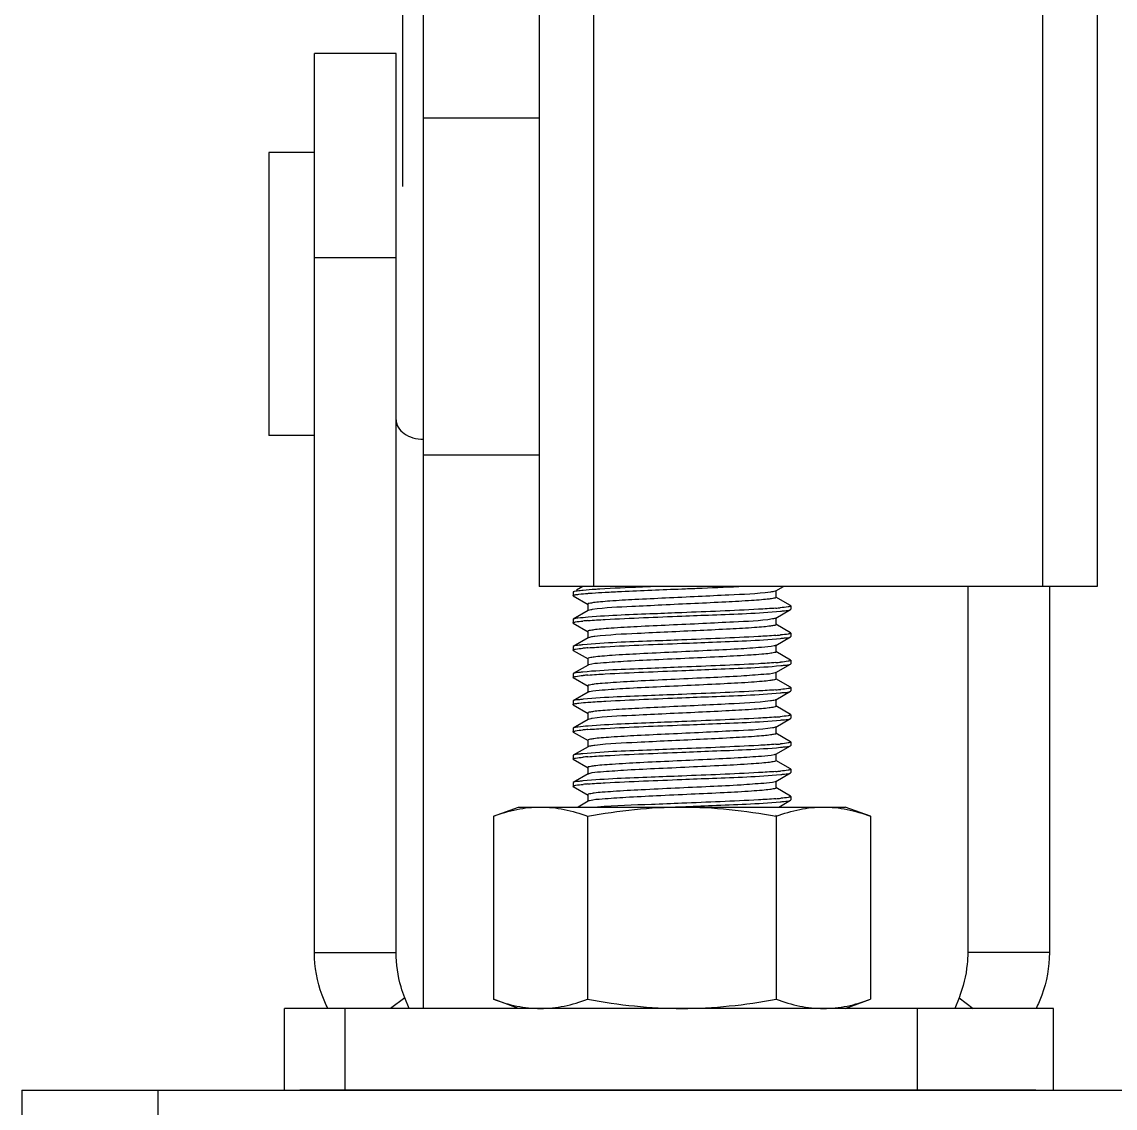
# Model space of a CAD drawing. Extents: x 1031190 to 1725648, y 733081 to 1571294.
# Drawn here: x 1132646 to 1133361, y 1235058 to 1235768 of the extents above; entities that cross this region are included whole.
import ezdxf

# ---------------------------------------------------------------- set-up
doc = ezdxf.new("R2010")
doc.units = 0
doc.header["$LTSCALE"] = 1000
doc.header["$MEASUREMENT"] = 0

msp = doc.modelspace()

# ---------------------------------------------------------------- linework, layer by layer
at = {"linetype": 'Continuous'}
for p, q in [((1132895.45, 1235660.53), (1132895.45, 1238674.19)), ((1132984.43, 1238358.6), (1132984.43, 1235398.99)), ((1133020.02, 1238358.6), (1133020.02, 1235398.99)), ((1133313.64, 1238358.6), (1133313.64, 1235398.99)), ((1133349.23, 1238358.6), (1133349.23, 1235398.99)), ((1132908.8, 1235123.13), (1132908.8, 1236197.1)), ((1132837.62, 1235159.65), (1132837.62, 1235747.36)), ((1132891, 1235747.36), (1132837.62, 1235747.36)), ((1132891, 1235159.65), (1132891, 1235747.36)), ((1132984.43, 1235705.12), (1132908.8, 1235705.12)), ((1132837.62, 1235682.62), (1132807.83, 1235682.62)), ((1132891, 1235613.89), (1132837.62, 1235613.89)), ((1132837.62, 1235497.69), (1132807.83, 1235497.69)), ((1132984.43, 1235484.88), (1132908.8, 1235484.88)), ((1133349.23, 1235398.99), (1132984.43, 1235398.99)), ((1133013.04, 1235398.99), (1133009, 1235396.66)), ((1133139.21, 1235396.1), (1133144.2, 1235398.99)), ((1133264.7, 1235398.99), (1133264.7, 1235159.65)), ((1133318.08, 1235398.99), (1133318.08, 1235159.65)), ((1133006.84, 1235395.4), (1133006.67, 1235395.21)), ((1133006.67, 1235395.21), (1133006.67, 1235392.98)), ((1133006.84, 1235392.79), (1133006.67, 1235392.98)), ((1133006.84, 1235392.79), (1133016.5, 1235387.2)), ((1133016.31, 1235394.48), (1133016.82, 1235394.52)), ((1133148.86, 1235386.51), (1133139.21, 1235392.1)), ((1133139.4, 1235391.87), (1133139.4, 1235396.32)), ((1133016.5, 1235383.2), (1133006.84, 1235377.61)), ((1133016.3, 1235387.42), (1133016.3, 1235382.97)), ((1133139.21, 1235378.3), (1133148.86, 1235383.89)), ((1133148.86, 1235386.51), (1133149.03, 1235386.31)), ((1133148.86, 1235383.89), (1133149.03, 1235384.09)), ((1133149.03, 1235386.31), (1133149.03, 1235384.09)), ((1133006.84, 1235377.61), (1133006.67, 1235377.41)), ((1133006.67, 1235377.41), (1133006.67, 1235375.19)), ((1133139.4, 1235374.08), (1133139.4, 1235378.53)), ((1133006.84, 1235374.99), (1133006.67, 1235375.19)), ((1133006.84, 1235374.99), (1133016.5, 1235369.4)), ((1133016.3, 1235369.63), (1133016.3, 1235365.18)), ((1133148.86, 1235368.71), (1133139.21, 1235374.3)), ((1133148.86, 1235368.71), (1133149.03, 1235368.52)), ((1133149.03, 1235368.52), (1133149.03, 1235366.29)), ((1133016.5, 1235365.4), (1133006.84, 1235359.81)), ((1133016.77, 1235365.53), (1133016.5, 1235365.4)), ((1133139.21, 1235360.51), (1133148.86, 1235366.1)), ((1133148.86, 1235366.1), (1133149.03, 1235366.29)), ((1133006.84, 1235359.81), (1133006.67, 1235359.62)), ((1133006.67, 1235359.62), (1133006.67, 1235357.39)), ((1133006.84, 1235357.2), (1133006.67, 1235357.39)), ((1133006.84, 1235357.2), (1133016.5, 1235351.61)), ((1133148.86, 1235350.92), (1133139.21, 1235356.51)), ((1133139.4, 1235356.28), (1133139.4, 1235360.73)), ((1133016.5, 1235347.61), (1133006.84, 1235342.02)), ((1133016.3, 1235351.83), (1133016.3, 1235347.38)), ((1133139.21, 1235342.71), (1133148.86, 1235348.3)), ((1133148.86, 1235350.92), (1133149.03, 1235350.72)), ((1133148.86, 1235348.3), (1133149.03, 1235348.5)), ((1133149.03, 1235350.72), (1133149.03, 1235348.5)), ((1133006.84, 1235342.02), (1133006.67, 1235341.82)), ((1133006.67, 1235341.82), (1133006.67, 1235339.6)), ((1133139.2, 1235342.71), (1133138.85, 1235342.56)), ((1133139.4, 1235338.49), (1133139.4, 1235342.94)), ((1133006.84, 1235339.4), (1133006.67, 1235339.6)), ((1133006.84, 1235339.4), (1133016.5, 1235333.81)), ((1133016.3, 1235334.04), (1133016.3, 1235329.59)), ((1133148.86, 1235333.12), (1133139.21, 1235338.71)), ((1133148.86, 1235333.12), (1133149.03, 1235332.93)), ((1133149.03, 1235332.93), (1133149.03, 1235330.7)), ((1133016.5, 1235329.82), (1133006.84, 1235324.22)), ((1133139.21, 1235324.92), (1133148.86, 1235330.51)), ((1133148.86, 1235330.51), (1133149.03, 1235330.7)), ((1133006.84, 1235324.22), (1133006.67, 1235324.03)), ((1133006.67, 1235324.03), (1133006.67, 1235321.8)), ((1133006.84, 1235321.61), (1133006.67, 1235321.8)), ((1133006.84, 1235321.61), (1133016.5, 1235316.02)), ((1133016.31, 1235323.3), (1133016.82, 1235323.34)), ((1133148.86, 1235315.33), (1133139.21, 1235320.92)), ((1133139.4, 1235320.69), (1133139.4, 1235325.14)), ((1133016.5, 1235312.02), (1133006.84, 1235306.43)), ((1133016.3, 1235316.24), (1133016.3, 1235311.79)), ((1133139.21, 1235307.12), (1133148.86, 1235312.71)), ((1133148.86, 1235315.33), (1133149.03, 1235315.13)), ((1133148.86, 1235312.71), (1133149.03, 1235312.91)), ((1133149.03, 1235315.13), (1133149.03, 1235312.91)), ((1133006.84, 1235306.43), (1133006.67, 1235306.23)), ((1133006.67, 1235306.23), (1133006.67, 1235304.01)), ((1133006.84, 1235303.81), (1133006.67, 1235304.01)), ((1133139.4, 1235302.9), (1133139.4, 1235307.35)), ((1133006.84, 1235303.81), (1133016.5, 1235298.22)), ((1133016.3, 1235298.45), (1133016.3, 1235294)), ((1133148.86, 1235297.53), (1133139.21, 1235303.12)), ((1133148.86, 1235297.53), (1133149.03, 1235297.34)), ((1133149.03, 1235297.34), (1133149.03, 1235295.11)), ((1133016.5, 1235294.23), (1133006.84, 1235288.63)), ((1133016.77, 1235294.35), (1133016.5, 1235294.23)), ((1133139.21, 1235289.33), (1133148.86, 1235294.92)), ((1133148.86, 1235294.92), (1133149.03, 1235295.11)), ((1133006.84, 1235288.63), (1133006.67, 1235288.44)), ((1133006.67, 1235288.44), (1133006.67, 1235286.21)), ((1133006.84, 1235286.02), (1133006.67, 1235286.21)), ((1133006.84, 1235286.02), (1133016.5, 1235280.43)), ((1133148.86, 1235279.74), (1133139.21, 1235285.33)), ((1133139.4, 1235285.1), (1133139.4, 1235289.55)), ((1133016.5, 1235276.43), (1133006.84, 1235270.84)), ((1133016.3, 1235280.65), (1133016.3, 1235276.2)), ((1133139.21, 1235271.53), (1133148.86, 1235277.12)), ((1133148.86, 1235279.74), (1133149.03, 1235279.54)), ((1133148.86, 1235277.12), (1133149.03, 1235277.32)), ((1133149.03, 1235279.54), (1133149.03, 1235277.32)), ((1133006.84, 1235270.84), (1133006.67, 1235270.64)), ((1133006.67, 1235270.64), (1133006.67, 1235268.42)), ((1133006.84, 1235268.22), (1133006.67, 1235268.42)), ((1133006.84, 1235268.22), (1133016.5, 1235262.63)), ((1133139.2, 1235271.53), (1133138.85, 1235271.38)), ((1133139.4, 1235267.31), (1133139.4, 1235271.76)), ((1133016.3, 1235262.86), (1133016.3, 1235258.41)), ((1133148.86, 1235261.94), (1133139.21, 1235267.53)), ((1133148.86, 1235261.94), (1133149.03, 1235261.75)), ((1133149.03, 1235261.75), (1133149.03, 1235259.52)), ((1132954.56, 1235248.84), (1132971.08, 1235254.85)), ((1132971.08, 1235254.85), (1133184.62, 1235254.85)), ((1133016.5, 1235258.64), (1133009.96, 1235254.85)), ((1133141.13, 1235254.85), (1133148.86, 1235259.33)), ((1133148.86, 1235259.33), (1133149.03, 1235259.52)), ((1133201.14, 1235248.84), (1133184.62, 1235254.85)), ((1132954.56, 1235248.84), (1132954.56, 1235129.18)), ((1133016.21, 1235248.84), (1133016.21, 1235129.18)), ((1133139.5, 1235248.84), (1133139.5, 1235129.18)), ((1133201.14, 1235248.84), (1133201.14, 1235129.18)), ((1132837.62, 1235159.65), (1132891, 1235159.65)), ((1133318.08, 1235159.65), (1133264.7, 1235159.65)), ((1132896.68, 1235130.22), (1132887.42, 1235123.18)), ((1132899.52, 1235123.13), (1132896.68, 1235130.22)), ((1132971.08, 1235123.17), (1132954.56, 1235129.18)), ((1133184.62, 1235123.17), (1133201.14, 1235129.18)), ((1133259.02, 1235130.22), (1133256.18, 1235123.13)), ((1133259.02, 1235130.22), (1133268.28, 1235123.18)), ((1133320.76, 1235123.17), (1132818.05, 1235123.17)), ((1132818.05, 1235069.78), (1132818.05, 1235123.17)), ((1132857.73, 1235069.78), (1132857.73, 1235123.17)), ((1133231.78, 1235069.78), (1133231.78, 1235123.17)), ((1133320.76, 1235069.78), (1133320.76, 1235123.17)), ((1132646.32, 1235069.78), (1132646.32, 1234963.01)), ((1132646.32, 1235069.78), (1133372.91, 1235069.78)), ((1132735.3, 1235069.78), (1132735.3, 1234963.01))]:
    msp.add_line(p, q, dxfattribs=at)
msp.add_line((1132807.83, 1235682.62), (1132807.83, 1235497.69))
at = {"color": 7}
msp.add_line((1133309.19, 1235069.78), (1132828.07, 1235069.78), dxfattribs=at)
at = {"linetype": 'Continuous'}
for centre, radius, start, end in [((1133123.18, 1235590.91), 206.72, 274.45949, 275.27319), ((1133031.56, 1235182.04), 195.24, 94.44665, 95.44856), ((1133123.59, 1235568.26), 201.86, 274.45708, 275.34311), ((1133031.68, 1235162.81), 196.68, 94.45208, 95.42243), ((1133123.55, 1235550.93), 202.32, 274.45721, 275.33727), ((1133032.08, 1235140.32), 201.39, 94.4567, 95.35017), ((1133137.51, 1235346.45), 4.11, 287.90929, 289.04387), ((1133019.68, 1235320.84), 9.56, 103.46037, 104.3304), ((1133123.77, 1235530.46), 199.64, 274.45618, 275.37567), ((1133123.18, 1235519.73), 206.72, 274.45949, 275.27319), ((1133031.56, 1235110.86), 195.24, 94.44665, 95.44856), ((1133123.59, 1235497.08), 201.86, 274.45708, 275.34311), ((1133031.68, 1235091.63), 196.68, 94.45208, 95.42243), ((1133123.55, 1235479.75), 202.32, 274.45721, 275.33727), ((1133032.08, 1235069.14), 201.39, 94.4567, 95.35017), ((1133137.51, 1235275.27), 4.11, 287.90929, 289.04387), ((1133019.68, 1235249.66), 9.56, 103.46037, 104.3304), ((1133123.77, 1235459.28), 199.64, 274.45618, 275.37567)]:
    msp.add_arc(centre, radius, start, end, dxfattribs=at)
for points, knots in [([(1132891, 1235507.83), (1132891, 1235506.16), (1132892.09, 1235502.58), (1132896.23, 1235498.48), (1132902.06, 1235495.85), (1132906.51, 1235495.25), (1132908.8, 1235495.25)], [0, 0, 0, 0, 0.209483, 0.444656, 0.71201, 1, 1, 1, 1]), ([(1133024.23, 1235397.24), (1133023.18, 1235397.18), (1133019.53, 1235396.95), (1133015.88, 1235396.68), (1133013.3, 1235396.44)], [0, 0, 0, 0, 0.289976, 1, 1, 1, 1]), ([(1133061.21, 1235398.99), (1133057.73, 1235398.85), (1133045.4, 1235398.33), (1133033.07, 1235397.78), (1133024.23, 1235397.24)], [0, 0, 0, 0, 0.282306, 1, 1, 1, 1]), ([(1133027.59, 1235395.21), (1133031.19, 1235395.41), (1133047.93, 1235396.26), (1133064.69, 1235396.91), (1133077.85, 1235397.43)], [0, 0, 0, 0, 0.214557, 1, 1, 1, 1]), ([(1133077.85, 1235397.43), (1133081.1, 1235397.56), (1133093.5, 1235398.06), (1133105.9, 1235398.56), (1133115.05, 1235398.99)], [0, 0, 0, 0, 0.261922, 1, 1, 1, 1]), ([(1133006.67, 1235392.98), (1133006.67, 1235393.07), (1133007.5, 1235393.66), (1133008.35, 1235393.61), (1133009.12, 1235393.73)], [0, 0, 0, 0, 0.092798, 1, 1, 1, 1]), ([(1133007.46, 1235395.63), (1133007.34, 1235395.6), (1133007.13, 1235395.53), (1133006.92, 1235395.45), (1133006.84, 1235395.4)], [0, 0, 0, 0, 0.580864, 1, 1, 1, 1]), ([(1133013.3, 1235396.44), (1133012.64, 1235396.38), (1133010.69, 1235396.17), (1133008.72, 1235395.97), (1133007.46, 1235395.63)], [0, 0, 0, 0, 0.336916, 1, 1, 1, 1]), ([(1133009.12, 1235393.73), (1133009.58, 1235393.8), (1133011.97, 1235394.12), (1133014.37, 1235394.32), (1133016.31, 1235394.48)], [0, 0, 0, 0, 0.190958, 1, 1, 1, 1]), ([(1133135.69, 1235395.33), (1133126.72, 1235394.13), (1133110.95, 1235393.52), (1133088.12, 1235392.32), (1133067.58, 1235391.41), (1133048.34, 1235390.47), (1133034.03, 1235389.69), (1133025.17, 1235388.96), (1133020.39, 1235388.55), (1133018.13, 1235388.04), (1133016.3, 1235387.78), (1133016.3, 1235387.42)], [0, 0, 0, 0, 0.226556, 0.394464, 0.573122, 0.741029, 0.877994, 0.929534, 0.967621, 0.99116, 1, 1, 1, 1]), ([(1133016.82, 1235394.52), (1133017.61, 1235394.58), (1133021.2, 1235394.84), (1133024.79, 1235395.06), (1133027.59, 1235395.21)], [0, 0, 0, 0, 0.220114, 1, 1, 1, 1]), ([(1133139.35, 1235391.76), (1133139.04, 1235391.4), (1133137.32, 1235391.2), (1133134.32, 1235390.63), (1133129.37, 1235390.23), (1133119.99, 1235389.5), (1133105.38, 1235388.72), (1133085.85, 1235387.78), (1133065.34, 1235386.88), (1133043.03, 1235385.66), (1133027.77, 1235385.14), (1133019.24, 1235383.85)], [0, 0, 0, 0, 0.011937, 0.038615, 0.07957, 0.133598, 0.274096, 0.443272, 0.620779, 0.785256, 1, 1, 1, 1]), ([(1133139.2, 1235396.1), (1133139.06, 1235396.01), (1133137.91, 1235395.61), (1133136.71, 1235395.47), (1133135.69, 1235395.33)], [0, 0, 0, 0, 0.140461, 1, 1, 1, 1]), ([(1133139.4, 1235391.87), (1133139.4, 1235391.85), (1133139.39, 1235391.81), (1133139.37, 1235391.78), (1133139.35, 1235391.76)], [0, 0, 0, 0, 0.463467, 1, 1, 1, 1]), ([(1133019.24, 1235383.85), (1133018.91, 1235383.8), (1133018, 1235383.64), (1133017.03, 1235383.5), (1133016.5, 1235383.2)], [0, 0, 0, 0, 0.353551, 1, 1, 1, 1]), ([(1133139.25, 1235384.81), (1133135.48, 1235384.51), (1133115.03, 1235383.28), (1133094.55, 1235382.53), (1133077.85, 1235381.86)], [0, 0, 0, 0, 0.184619, 1, 1, 1, 1]), ([(1133077.85, 1235379.64), (1133084.5, 1235379.9), (1133106.01, 1235380.82), (1133127.56, 1235381.46), (1133142.38, 1235382.85)], [0, 0, 0, 0, 0.308711, 1, 1, 1, 1]), ([(1133148.19, 1235385.88), (1133147.87, 1235385.79), (1133145.89, 1235385.41), (1133143.87, 1235385.22), (1133142.18, 1235385.06)], [0, 0, 0, 0, 0.163149, 1, 1, 1, 1]), ([(1133142.38, 1235382.85), (1133143.21, 1235382.93), (1133145.35, 1235383.23), (1133147.69, 1235383.21), (1133148.86, 1235383.89)], [0, 0, 0, 0, 0.379419, 1, 1, 1, 1]), ([(1133149.03, 1235386.31), (1133149.03, 1235386.21), (1133148.68, 1235386), (1133148.41, 1235385.93), (1133148.19, 1235385.88)], [0, 0, 0, 0, 0.312916, 1, 1, 1, 1]), ([(1133006.67, 1235375.19), (1133006.67, 1235375.28), (1133006.96, 1235375.48), (1133007.21, 1235375.54), (1133007.4, 1235375.59)], [0, 0, 0, 0, 0.319044, 1, 1, 1, 1]), ([(1133016.52, 1235378.92), (1133014.3, 1235378.75), (1133011.14, 1235378.31), (1133007.73, 1235378.12), (1133006.84, 1235377.61)], [0, 0, 0, 0, 0.683777, 1, 1, 1, 1]), ([(1133007.4, 1235375.59), (1133007.69, 1235375.68), (1133009.55, 1235376.06), (1133011.44, 1235376.24), (1133013.03, 1235376.4)], [0, 0, 0, 0, 0.160861, 1, 1, 1, 1]), ([(1133137.15, 1235377.76), (1133128.75, 1235376.32), (1133113.42, 1235375.92), (1133090.9, 1235374.63), (1133069.86, 1235373.73), (1133049.91, 1235372.76), (1133034.96, 1235371.96), (1133025.65, 1235371.21), (1133020.62, 1235370.79), (1133018.24, 1235370.25), (1133016.3, 1235370), (1133016.3, 1235369.63)], [0, 0, 0, 0, 0.210773, 0.377666, 0.558838, 0.731273, 0.873076, 0.926648, 0.966309, 0.990838, 1, 1, 1, 1]), ([(1133016.43, 1235376.69), (1133020.2, 1235376.99), (1133040.66, 1235378.22), (1133061.15, 1235378.97), (1133077.85, 1235379.64)], [0, 0, 0, 0, 0.184504, 1, 1, 1, 1]), ([(1133077.85, 1235381.86), (1133071.76, 1235381.62), (1133051.31, 1235380.78), (1133030.85, 1235380.04), (1133016.52, 1235378.92)], [0, 0, 0, 0, 0.297814, 1, 1, 1, 1]), ([(1133139.2, 1235378.3), (1133138.97, 1235378.17), (1133138.28, 1235377.97), (1133137.58, 1235377.83), (1133137.15, 1235377.76)], [0, 0, 0, 0, 0.374139, 1, 1, 1, 1]), ([(1133139.4, 1235374.08), (1133139.4, 1235373.73), (1133137.63, 1235373.47), (1133135.42, 1235372.97), (1133130.77, 1235372.56), (1133122.13, 1235371.84), (1133108.14, 1235371.07), (1133089.26, 1235370.14), (1133068.99, 1235369.24), (1133046.05, 1235368.07), (1133030.09, 1235367.4), (1133020.88, 1235366.28)], [0, 0, 0, 0, 0.008683, 0.031763, 0.069103, 0.119686, 0.254361, 0.420111, 0.597552, 0.765912, 1, 1, 1, 1]), ([(1133149.03, 1235368.52), (1133149.03, 1235368.43), (1133148.74, 1235368.23), (1133148.49, 1235368.16), (1133148.3, 1235368.11)], [0, 0, 0, 0, 0.318137, 1, 1, 1, 1]), ([(1133077.85, 1235364.07), (1133071.15, 1235363.8), (1133049.54, 1235362.88), (1133027.89, 1235362.26), (1133013.03, 1235360.82)], [0, 0, 0, 0, 0.309919, 1, 1, 1, 1]), ([(1133016.42, 1235358.89), (1133020.19, 1235359.19), (1133040.65, 1235360.43), (1133061.14, 1235361.18), (1133077.85, 1235361.84)], [0, 0, 0, 0, 0.184493, 1, 1, 1, 1]), ([(1133020.88, 1235366.28), (1133020.4, 1235366.22), (1133019.03, 1235366.03), (1133017.63, 1235365.85), (1133016.77, 1235365.53)], [0, 0, 0, 0, 0.341642, 1, 1, 1, 1]), ([(1133139.27, 1235367.02), (1133135.5, 1235366.72), (1133115.04, 1235365.48), (1133094.55, 1235364.73), (1133077.85, 1235364.07)], [0, 0, 0, 0, 0.184538, 1, 1, 1, 1]), ([(1133077.85, 1235361.84), (1133084.49, 1235362.11), (1133106, 1235363.02), (1133127.55, 1235363.66), (1133142.37, 1235365.06)], [0, 0, 0, 0, 0.308641, 1, 1, 1, 1]), ([(1133142.37, 1235365.06), (1133143.2, 1235365.13), (1133145.34, 1235365.44), (1133147.68, 1235365.41), (1133148.86, 1235366.1)], [0, 0, 0, 0, 0.379512, 1, 1, 1, 1]), ([(1133148.3, 1235368.11), (1133148, 1235368.03), (1133146.04, 1235367.63), (1133144.05, 1235367.44), (1133142.38, 1235367.28)], [0, 0, 0, 0, 0.159502, 1, 1, 1, 1]), ([(1133006.67, 1235357.39), (1133006.67, 1235357.49), (1133006.97, 1235357.68), (1133007.21, 1235357.75), (1133007.4, 1235357.8)], [0, 0, 0, 0, 0.318595, 1, 1, 1, 1]), ([(1133013.03, 1235360.82), (1133012.24, 1235360.75), (1133010.2, 1235360.46), (1133007.96, 1235360.47), (1133006.84, 1235359.81)], [0, 0, 0, 0, 0.378482, 1, 1, 1, 1]), ([(1133007.4, 1235357.8), (1133007.7, 1235357.88), (1133009.58, 1235358.27), (1133011.49, 1235358.45), (1133013.1, 1235358.61)], [0, 0, 0, 0, 0.160696, 1, 1, 1, 1]), ([(1133138.25, 1235360.18), (1133135.53, 1235359.53), (1133127.58, 1235358.98), (1133112.98, 1235357.92), (1133093.62, 1235357.01), (1133072.15, 1235356.02), (1133051.5, 1235355.04), (1133035.9, 1235354.22), (1133026.15, 1235353.45), (1133020.85, 1235353.03), (1133018.35, 1235352.47), (1133016.31, 1235352.22), (1133016.31, 1235351.83)], [0, 0, 0, 0, 0.068576, 0.194029, 0.359725, 0.543506, 0.720761, 0.867753, 0.923531, 0.964877, 0.99049, 1, 1, 1, 1]), ([(1133139.4, 1235356.28), (1133139.4, 1235355.89), (1133137.3, 1235355.65), (1133134.74, 1235355.06), (1133129.3, 1235354.64), (1133119.32, 1235353.86), (1133103.41, 1235353.03), (1133082.41, 1235352.04), (1133060.74, 1235351.03), (1133041.4, 1235350.15), (1133027.17, 1235349.01), (1133019.51, 1235348.56), (1133017.04, 1235347.82)], [0, 0, 0, 0, 0.009703, 0.035887, 0.07813, 0.135078, 0.284815, 0.464601, 0.649729, 0.81476, 0.937049, 1, 1, 1, 1]), ([(1133139.2, 1235360.51), (1133139.09, 1235360.44), (1133138.77, 1235360.32), (1133138.44, 1235360.23), (1133138.25, 1235360.18)], [0, 0, 0, 0, 0.406881, 1, 1, 1, 1]), ([(1133017.04, 1235347.82), (1133016.94, 1235347.79), (1133016.75, 1235347.73), (1133016.57, 1235347.65), (1133016.5, 1235347.61)], [0, 0, 0, 0, 0.569522, 1, 1, 1, 1]), ([(1133139.27, 1235349.22), (1133135.5, 1235348.92), (1133115.04, 1235347.69), (1133094.55, 1235346.94), (1133077.85, 1235346.27)], [0, 0, 0, 0, 0.184553, 1, 1, 1, 1]), ([(1133077.85, 1235344.05), (1133084.51, 1235344.31), (1133106.06, 1235345.23), (1133127.64, 1235345.86), (1133142.48, 1235347.27)], [0, 0, 0, 0, 0.309073, 1, 1, 1, 1]), ([(1133148.21, 1235350.29), (1133147.9, 1235350.21), (1133145.97, 1235349.83), (1133144.01, 1235349.64), (1133142.37, 1235349.49)], [0, 0, 0, 0, 0.163341, 1, 1, 1, 1]), ([(1133142.48, 1235347.27), (1133143.29, 1235347.35), (1133145.4, 1235347.65), (1133147.7, 1235347.63), (1133148.86, 1235348.3)], [0, 0, 0, 0, 0.379133, 1, 1, 1, 1]), ([(1133149.03, 1235350.72), (1133149.03, 1235350.62), (1133148.69, 1235350.42), (1133148.42, 1235350.35), (1133148.21, 1235350.29)], [0, 0, 0, 0, 0.314295, 1, 1, 1, 1]), ([(1133006.67, 1235339.6), (1133006.67, 1235339.7), (1133006.99, 1235339.9), (1133007.26, 1235339.97), (1133007.46, 1235340.02)], [0, 0, 0, 0, 0.315177, 1, 1, 1, 1]), ([(1133013.1, 1235343.04), (1133012.3, 1235342.96), (1133010.23, 1235342.67), (1133007.98, 1235342.68), (1133006.84, 1235342.02)], [0, 0, 0, 0, 0.378727, 1, 1, 1, 1]), ([(1133007.46, 1235340.02), (1133007.77, 1235340.1), (1133009.7, 1235340.49), (1133011.66, 1235340.68), (1133013.3, 1235340.83)], [0, 0, 0, 0, 0.16229, 1, 1, 1, 1]), ([(1133077.85, 1235346.27), (1133071.17, 1235346.01), (1133049.58, 1235345.08), (1133027.95, 1235344.46), (1133013.1, 1235343.04)], [0, 0, 0, 0, 0.309586, 1, 1, 1, 1]), ([(1133138.78, 1235342.53), (1133136.39, 1235341.76), (1133128.83, 1235341.37), (1133114.73, 1235340.18), (1133095.39, 1235339.32), (1133073.66, 1235338.29), (1133052.56, 1235337.3), (1133036.53, 1235336.47), (1133026.48, 1235335.68), (1133021, 1235335.26), (1133018.42, 1235334.68), (1133016.31, 1235334.44), (1133016.3, 1235334.04)], [0, 0, 0, 0, 0.061098, 0.182334, 0.347135, 0.532706, 0.713328, 0.863975, 0.921317, 0.963856, 0.990226, 1, 1, 1, 1]), ([(1133016.43, 1235341.1), (1133020.2, 1235341.4), (1133040.66, 1235342.63), (1133061.15, 1235343.38), (1133077.85, 1235344.05)], [0, 0, 0, 0, 0.184541, 1, 1, 1, 1]), ([(1133139.4, 1235338.49), (1133139.4, 1235338.1), (1133137.35, 1235337.85), (1133134.86, 1235337.29), (1133129.55, 1235336.87), (1133119.8, 1235336.1), (1133104.2, 1235335.28), (1133083.54, 1235334.3), (1133062.07, 1235333.31), (1133042.71, 1235332.4), (1133028.11, 1235331.34), (1133020.17, 1235330.79), (1133017.45, 1235330.14)], [0, 0, 0, 0, 0.009517, 0.035128, 0.076492, 0.132277, 0.279305, 0.456588, 0.640385, 0.806077, 0.931494, 1, 1, 1, 1]), ([(1133149.03, 1235332.93), (1133149.03, 1235332.84), (1133148.75, 1235332.64), (1133148.5, 1235332.58), (1133148.32, 1235332.53)], [0, 0, 0, 0, 0.319254, 1, 1, 1, 1]), ([(1133077.85, 1235328.48), (1133071.2, 1235328.21), (1133049.68, 1235327.3), (1133028.13, 1235326.66), (1133013.3, 1235325.26)], [0, 0, 0, 0, 0.308784, 1, 1, 1, 1]), ([(1133017.31, 1235330.1), (1133017.15, 1235330.06), (1133016.87, 1235329.98), (1133016.6, 1235329.87), (1133016.5, 1235329.82)], [0, 0, 0, 0, 0.585672, 1, 1, 1, 1]), ([(1133016.82, 1235323.34), (1133020.59, 1235323.63), (1133040.93, 1235324.85), (1133061.28, 1235325.59), (1133077.85, 1235326.25)], [0, 0, 0, 0, 0.186017, 1, 1, 1, 1]), ([(1133139.28, 1235331.43), (1133135.51, 1235331.13), (1133115.05, 1235329.89), (1133094.56, 1235329.14), (1133077.85, 1235328.48)], [0, 0, 0, 0, 0.184509, 1, 1, 1, 1]), ([(1133077.85, 1235326.25), (1133084.46, 1235326.52), (1133105.9, 1235327.43), (1133127.38, 1235328.07), (1133142.18, 1235329.45)], [0, 0, 0, 0, 0.307895, 1, 1, 1, 1]), ([(1133142.18, 1235329.45), (1133143.03, 1235329.53), (1133145.24, 1235329.84), (1133147.65, 1235329.8), (1133148.86, 1235330.51)], [0, 0, 0, 0, 0.380051, 1, 1, 1, 1]), ([(1133148.32, 1235332.53), (1133148.02, 1235332.44), (1133146.09, 1235332.04), (1133144.12, 1235331.86), (1133142.48, 1235331.7)], [0, 0, 0, 0, 0.159053, 1, 1, 1, 1]), ([(1133006.67, 1235321.8), (1133006.67, 1235321.89), (1133007.5, 1235322.48), (1133008.35, 1235322.43), (1133009.12, 1235322.55)], [0, 0, 0, 0, 0.092798, 1, 1, 1, 1]), ([(1133013.3, 1235325.26), (1133012.48, 1235325.18), (1133010.34, 1235324.88), (1133008.01, 1235324.9), (1133006.84, 1235324.22)], [0, 0, 0, 0, 0.379378, 1, 1, 1, 1]), ([(1133009.12, 1235322.55), (1133009.58, 1235322.62), (1133011.97, 1235322.94), (1133014.37, 1235323.14), (1133016.31, 1235323.3)], [0, 0, 0, 0, 0.190958, 1, 1, 1, 1]), ([(1133135.69, 1235324.15), (1133126.72, 1235322.95), (1133110.95, 1235322.34), (1133088.12, 1235321.14), (1133067.58, 1235320.23), (1133048.34, 1235319.29), (1133034.03, 1235318.51), (1133025.17, 1235317.78), (1133020.39, 1235317.37), (1133018.13, 1235316.86), (1133016.3, 1235316.6), (1133016.3, 1235316.24)], [0, 0, 0, 0, 0.226556, 0.394464, 0.573122, 0.741029, 0.877994, 0.929534, 0.967621, 0.99116, 1, 1, 1, 1]), ([(1133139.35, 1235320.58), (1133139.04, 1235320.22), (1133137.32, 1235320.02), (1133134.32, 1235319.45), (1133129.37, 1235319.05), (1133119.99, 1235318.32), (1133105.38, 1235317.54), (1133085.85, 1235316.6), (1133065.34, 1235315.7), (1133043.03, 1235314.48), (1133027.77, 1235313.96), (1133019.24, 1235312.67)], [0, 0, 0, 0, 0.011937, 0.038615, 0.07957, 0.133598, 0.274096, 0.443272, 0.620779, 0.785256, 1, 1, 1, 1]), ([(1133139.2, 1235324.92), (1133139.06, 1235324.83), (1133137.91, 1235324.44), (1133136.71, 1235324.29), (1133135.69, 1235324.15)], [0, 0, 0, 0, 0.140461, 1, 1, 1, 1]), ([(1133139.4, 1235320.69), (1133139.4, 1235320.67), (1133139.39, 1235320.63), (1133139.37, 1235320.6), (1133139.35, 1235320.58)], [0, 0, 0, 0, 0.463467, 1, 1, 1, 1]), ([(1133019.24, 1235312.67), (1133018.91, 1235312.62), (1133018, 1235312.46), (1133017.03, 1235312.32), (1133016.5, 1235312.02)], [0, 0, 0, 0, 0.353551, 1, 1, 1, 1]), ([(1133139.25, 1235313.63), (1133135.48, 1235313.33), (1133115.03, 1235312.1), (1133094.55, 1235311.35), (1133077.85, 1235310.68)], [0, 0, 0, 0, 0.184619, 1, 1, 1, 1]), ([(1133077.85, 1235308.46), (1133084.5, 1235308.72), (1133106.01, 1235309.64), (1133127.56, 1235310.28), (1133142.38, 1235311.67)], [0, 0, 0, 0, 0.308711, 1, 1, 1, 1]), ([(1133148.19, 1235314.7), (1133147.87, 1235314.61), (1133145.89, 1235314.23), (1133143.87, 1235314.04), (1133142.18, 1235313.88)], [0, 0, 0, 0, 0.163149, 1, 1, 1, 1]), ([(1133142.38, 1235311.67), (1133143.21, 1235311.75), (1133145.35, 1235312.05), (1133147.69, 1235312.03), (1133148.86, 1235312.71)], [0, 0, 0, 0, 0.379419, 1, 1, 1, 1]), ([(1133149.03, 1235315.13), (1133149.03, 1235315.03), (1133148.68, 1235314.82), (1133148.41, 1235314.75), (1133148.19, 1235314.7)], [0, 0, 0, 0, 0.312916, 1, 1, 1, 1]), ([(1133006.67, 1235304.01), (1133006.67, 1235304.1), (1133006.96, 1235304.3), (1133007.21, 1235304.36), (1133007.4, 1235304.41)], [0, 0, 0, 0, 0.319044, 1, 1, 1, 1]), ([(1133016.52, 1235307.74), (1133014.3, 1235307.57), (1133011.14, 1235307.13), (1133007.73, 1235306.94), (1133006.84, 1235306.43)], [0, 0, 0, 0, 0.683777, 1, 1, 1, 1]), ([(1133007.4, 1235304.41), (1133007.69, 1235304.5), (1133009.55, 1235304.88), (1133011.44, 1235305.06), (1133013.03, 1235305.22)], [0, 0, 0, 0, 0.160861, 1, 1, 1, 1]), ([(1133137.15, 1235306.58), (1133128.75, 1235305.14), (1133113.42, 1235304.74), (1133090.9, 1235303.45), (1133069.86, 1235302.55), (1133049.91, 1235301.58), (1133034.96, 1235300.78), (1133025.65, 1235300.03), (1133020.62, 1235299.61), (1133018.24, 1235299.07), (1133016.3, 1235298.82), (1133016.3, 1235298.45)], [0, 0, 0, 0, 0.210773, 0.377666, 0.558838, 0.731273, 0.873076, 0.926648, 0.966309, 0.990838, 1, 1, 1, 1]), ([(1133016.43, 1235305.51), (1133020.2, 1235305.81), (1133040.66, 1235307.04), (1133061.15, 1235307.79), (1133077.85, 1235308.46)], [0, 0, 0, 0, 0.184504, 1, 1, 1, 1]), ([(1133077.85, 1235310.68), (1133071.76, 1235310.44), (1133051.31, 1235309.6), (1133030.85, 1235308.86), (1133016.52, 1235307.74)], [0, 0, 0, 0, 0.297814, 1, 1, 1, 1]), ([(1133139.2, 1235307.12), (1133138.97, 1235306.99), (1133138.28, 1235306.79), (1133137.58, 1235306.65), (1133137.15, 1235306.58)], [0, 0, 0, 0, 0.374139, 1, 1, 1, 1]), ([(1133139.4, 1235302.9), (1133139.4, 1235302.55), (1133137.63, 1235302.29), (1133135.42, 1235301.79), (1133130.77, 1235301.38), (1133122.13, 1235300.66), (1133108.14, 1235299.89), (1133089.26, 1235298.96), (1133068.99, 1235298.06), (1133046.05, 1235296.89), (1133030.09, 1235296.22), (1133020.88, 1235295.1)], [0, 0, 0, 0, 0.008683, 0.031763, 0.069103, 0.119686, 0.254361, 0.420111, 0.597552, 0.765912, 1, 1, 1, 1]), ([(1133148.3, 1235296.93), (1133148, 1235296.85), (1133146.04, 1235296.45), (1133144.05, 1235296.26), (1133142.38, 1235296.1)], [0, 0, 0, 0, 0.159502, 1, 1, 1, 1]), ([(1133149.03, 1235297.34), (1133149.03, 1235297.25), (1133148.74, 1235297.05), (1133148.49, 1235296.98), (1133148.3, 1235296.93)], [0, 0, 0, 0, 0.318137, 1, 1, 1, 1]), ([(1133077.85, 1235292.89), (1133071.15, 1235292.62), (1133049.54, 1235291.7), (1133027.89, 1235291.08), (1133013.03, 1235289.64)], [0, 0, 0, 0, 0.309919, 1, 1, 1, 1]), ([(1133016.42, 1235287.71), (1133020.19, 1235288.01), (1133040.65, 1235289.25), (1133061.14, 1235290), (1133077.85, 1235290.66)], [0, 0, 0, 0, 0.184493, 1, 1, 1, 1]), ([(1133020.88, 1235295.1), (1133020.4, 1235295.04), (1133019.03, 1235294.85), (1133017.63, 1235294.67), (1133016.77, 1235294.35)], [0, 0, 0, 0, 0.341642, 1, 1, 1, 1]), ([(1133139.27, 1235295.84), (1133135.5, 1235295.54), (1133115.04, 1235294.3), (1133094.55, 1235293.55), (1133077.85, 1235292.89)], [0, 0, 0, 0, 0.184538, 1, 1, 1, 1]), ([(1133077.85, 1235290.66), (1133084.49, 1235290.93), (1133106, 1235291.84), (1133127.55, 1235292.48), (1133142.37, 1235293.88)], [0, 0, 0, 0, 0.308641, 1, 1, 1, 1]), ([(1133142.37, 1235293.88), (1133143.2, 1235293.95), (1133145.34, 1235294.26), (1133147.68, 1235294.23), (1133148.86, 1235294.92)], [0, 0, 0, 0, 0.379512, 1, 1, 1, 1]), ([(1133006.67, 1235286.21), (1133006.67, 1235286.31), (1133006.97, 1235286.5), (1133007.21, 1235286.57), (1133007.4, 1235286.62)], [0, 0, 0, 0, 0.318595, 1, 1, 1, 1]), ([(1133013.03, 1235289.64), (1133012.24, 1235289.57), (1133010.2, 1235289.28), (1133007.96, 1235289.29), (1133006.84, 1235288.63)], [0, 0, 0, 0, 0.378482, 1, 1, 1, 1]), ([(1133007.4, 1235286.62), (1133007.7, 1235286.7), (1133009.58, 1235287.09), (1133011.49, 1235287.27), (1133013.1, 1235287.43)], [0, 0, 0, 0, 0.160696, 1, 1, 1, 1]), ([(1133138.25, 1235289), (1133135.53, 1235288.35), (1133127.58, 1235287.8), (1133112.98, 1235286.74), (1133093.62, 1235285.83), (1133072.15, 1235284.84), (1133051.5, 1235283.87), (1133035.9, 1235283.04), (1133026.15, 1235282.27), (1133020.85, 1235281.85), (1133018.35, 1235281.29), (1133016.31, 1235281.04), (1133016.31, 1235280.65)], [0, 0, 0, 0, 0.068576, 0.194029, 0.359725, 0.543506, 0.720761, 0.867753, 0.923531, 0.964877, 0.99049, 1, 1, 1, 1]), ([(1133139.4, 1235285.1), (1133139.4, 1235284.71), (1133137.3, 1235284.47), (1133134.74, 1235283.88), (1133129.3, 1235283.46), (1133119.32, 1235282.68), (1133103.41, 1235281.85), (1133082.41, 1235280.86), (1133060.74, 1235279.85), (1133041.4, 1235278.97), (1133027.17, 1235277.83), (1133019.51, 1235277.38), (1133017.04, 1235276.64)], [0, 0, 0, 0, 0.009703, 0.035887, 0.07813, 0.135078, 0.284815, 0.464601, 0.649729, 0.81476, 0.937049, 1, 1, 1, 1]), ([(1133139.2, 1235289.33), (1133139.09, 1235289.26), (1133138.77, 1235289.14), (1133138.44, 1235289.05), (1133138.25, 1235289)], [0, 0, 0, 0, 0.406881, 1, 1, 1, 1]), ([(1133017.04, 1235276.64), (1133016.94, 1235276.61), (1133016.75, 1235276.55), (1133016.57, 1235276.47), (1133016.5, 1235276.43)], [0, 0, 0, 0, 0.569522, 1, 1, 1, 1]), ([(1133139.27, 1235278.04), (1133135.5, 1235277.74), (1133115.04, 1235276.51), (1133094.55, 1235275.76), (1133077.85, 1235275.09)], [0, 0, 0, 0, 0.184553, 1, 1, 1, 1]), ([(1133077.85, 1235272.87), (1133084.51, 1235273.13), (1133106.06, 1235274.05), (1133127.64, 1235274.68), (1133142.48, 1235276.09)], [0, 0, 0, 0, 0.309073, 1, 1, 1, 1]), ([(1133148.21, 1235279.11), (1133147.9, 1235279.03), (1133145.97, 1235278.65), (1133144.01, 1235278.46), (1133142.37, 1235278.31)], [0, 0, 0, 0, 0.163341, 1, 1, 1, 1]), ([(1133142.48, 1235276.09), (1133143.29, 1235276.17), (1133145.4, 1235276.47), (1133147.7, 1235276.45), (1133148.86, 1235277.12)], [0, 0, 0, 0, 0.379133, 1, 1, 1, 1]), ([(1133149.03, 1235279.54), (1133149.03, 1235279.44), (1133148.69, 1235279.24), (1133148.42, 1235279.17), (1133148.21, 1235279.11)], [0, 0, 0, 0, 0.314295, 1, 1, 1, 1]), ([(1133006.67, 1235268.42), (1133006.67, 1235268.52), (1133006.99, 1235268.72), (1133007.26, 1235268.79), (1133007.46, 1235268.84)], [0, 0, 0, 0, 0.315177, 1, 1, 1, 1]), ([(1133013.1, 1235271.86), (1133012.3, 1235271.78), (1133010.23, 1235271.49), (1133007.98, 1235271.5), (1133006.84, 1235270.84)], [0, 0, 0, 0, 0.378727, 1, 1, 1, 1]), ([(1133007.46, 1235268.84), (1133007.77, 1235268.92), (1133009.7, 1235269.31), (1133011.66, 1235269.5), (1133013.3, 1235269.65)], [0, 0, 0, 0, 0.16229, 1, 1, 1, 1]), ([(1133077.85, 1235275.09), (1133071.17, 1235274.83), (1133049.58, 1235273.9), (1133027.95, 1235273.28), (1133013.1, 1235271.86)], [0, 0, 0, 0, 0.309586, 1, 1, 1, 1]), ([(1133138.78, 1235271.35), (1133136.39, 1235270.58), (1133128.83, 1235270.19), (1133114.73, 1235269), (1133095.39, 1235268.14), (1133073.66, 1235267.11), (1133052.56, 1235266.12), (1133036.53, 1235265.29), (1133026.48, 1235264.5), (1133021, 1235264.08), (1133018.42, 1235263.5), (1133016.31, 1235263.26), (1133016.3, 1235262.86)], [0, 0, 0, 0, 0.061098, 0.182334, 0.347135, 0.532706, 0.713328, 0.863975, 0.921317, 0.963856, 0.990226, 1, 1, 1, 1]), ([(1133016.43, 1235269.92), (1133020.2, 1235270.22), (1133040.66, 1235271.45), (1133061.15, 1235272.2), (1133077.85, 1235272.87)], [0, 0, 0, 0, 0.184541, 1, 1, 1, 1]), ([(1133139.4, 1235267.31), (1133139.4, 1235266.92), (1133137.35, 1235266.67), (1133134.86, 1235266.11), (1133129.55, 1235265.69), (1133119.8, 1235264.92), (1133104.2, 1235264.1), (1133083.54, 1235263.12), (1133062.07, 1235262.13), (1133042.71, 1235261.22), (1133028.11, 1235260.16), (1133020.17, 1235259.61), (1133017.45, 1235258.96)], [0, 0, 0, 0, 0.009517, 0.035128, 0.076492, 0.132277, 0.279305, 0.456588, 0.640385, 0.806077, 0.931494, 1, 1, 1, 1]), ([(1133148.32, 1235261.35), (1133148.02, 1235261.26), (1133146.09, 1235260.86), (1133144.12, 1235260.68), (1133142.48, 1235260.52)], [0, 0, 0, 0, 0.159053, 1, 1, 1, 1]), ([(1133149.03, 1235261.75), (1133149.03, 1235261.66), (1133148.75, 1235261.46), (1133148.5, 1235261.4), (1133148.32, 1235261.35)], [0, 0, 0, 0, 0.319254, 1, 1, 1, 1]), ([(1132954.56, 1235248.84), (1132959.57, 1235250.66), (1132969.67, 1235253.69), (1132980.2, 1235254.85), (1132985.39, 1235254.85)], [0, 0, 0, 0, 0.506411, 1, 1, 1, 1]), ([(1132985.39, 1235254.85), (1132990.57, 1235254.85), (1133001.1, 1235253.69), (1133011.21, 1235250.66), (1133016.21, 1235248.84)], [0, 0, 0, 0, 0.493589, 1, 1, 1, 1]), ([(1133017.31, 1235258.92), (1133017.15, 1235258.88), (1133016.87, 1235258.8), (1133016.6, 1235258.69), (1133016.5, 1235258.64)], [0, 0, 0, 0, 0.585672, 1, 1, 1, 1]), ([(1133077.85, 1235257.3), (1133071.2, 1235257.03), (1133052.83, 1235256.25), (1133034.43, 1235255.67), (1133022.72, 1235254.85)], [0, 0, 0, 0, 0.3087844, 0.853737, 0.853737, 0.853737, 0.853737]), ([(1133139.28, 1235260.25), (1133135.51, 1235259.95), (1133115.05, 1235258.71), (1133094.56, 1235257.96), (1133077.85, 1235257.3)], [0, 0, 0, 0, 0.184509, 1, 1, 1, 1]), ([(1133077.85, 1235255.07), (1133084.46, 1235255.34), (1133105.9, 1235256.25), (1133127.38, 1235256.89), (1133142.18, 1235258.27)], [0, 0, 0, 0, 0.307895, 1, 1, 1, 1]), ([(1133139.5, 1235248.84), (1133144.5, 1235250.66), (1133154.6, 1235253.69), (1133165.13, 1235254.85), (1133170.32, 1235254.85)], [0, 0, 0, 0, 0.506411, 1, 1, 1, 1]), ([(1133142.18, 1235258.27), (1133143.03, 1235258.35), (1133145.24, 1235258.66), (1133147.65, 1235258.62), (1133148.86, 1235259.33)], [0, 0, 0, 0, 0.380051, 1, 1, 1, 1]), ([(1133170.32, 1235254.85), (1133175.5, 1235254.85), (1133186.03, 1235253.69), (1133196.14, 1235250.66), (1133201.14, 1235248.84)], [0, 0, 0, 0, 0.493589, 1, 1, 1, 1]), ([(1133139.4, 1235249.51), (1133139.4, 1235249.49), (1133139.39, 1235249.45), (1133139.37, 1235249.42), (1133139.35, 1235249.4)], [0, 0, 0, 0, 0.463467, 1, 1, 1, 1]), ([(1132846.36, 1235123.17), (1132844.94, 1235126.02), (1132839.95, 1235137.56), (1132837.62, 1235150.27), (1132837.62, 1235159.65)], [0, 0, 0, 0, 0.253543, 1, 1, 1, 1]), ([(1132896.68, 1235130.22), (1132895.78, 1235132.52), (1132892.51, 1235142), (1132891, 1235152.09), (1132891, 1235159.65)], [0, 0, 0, 0, 0.246008, 1, 1, 1, 1]), ([(1133264.7, 1235159.65), (1133264.7, 1235157.11), (1133264.21, 1235147.09), (1133261.76, 1235137.19), (1133259.02, 1235130.22)], [0, 0, 0, 0, 0.253697, 1, 1, 1, 1]), ([(1133318.08, 1235159.65), (1133318.08, 1235150.27), (1133315.75, 1235137.56), (1133310.76, 1235126.02), (1133309.34, 1235123.17)], [0, 0, 0, 0, 0.746457, 1, 1, 1, 1]), ([(1132954.56, 1235129.18), (1132959.57, 1235127.36), (1132969.67, 1235124.33), (1132980.2, 1235123.17), (1132985.39, 1235123.17)], [0, 0, 0, 0, 0.506411, 1, 1, 1, 1]), ([(1132985.39, 1235123.17), (1132990.57, 1235123.17), (1133001.1, 1235124.33), (1133011.21, 1235127.36), (1133016.21, 1235129.18)], [0, 0, 0, 0, 0.493589, 1, 1, 1, 1]), ([(1133139.5, 1235129.18), (1133144.5, 1235127.36), (1133154.6, 1235124.33), (1133165.13, 1235123.17), (1133170.32, 1235123.17)], [0, 0, 0, 0, 0.506411, 1, 1, 1, 1]), ([(1133170.32, 1235123.17), (1133175.5, 1235123.17), (1133186.03, 1235124.33), (1133196.14, 1235127.36), (1133201.14, 1235129.18)], [0, 0, 0, 0, 0.493589, 1, 1, 1, 1])]:
    msp.add_open_spline(points, degree=3, knots=knots, dxfattribs=at)
for points in [[(1133016.21, 1235248.84), (1133036.52, 1235252.54), (1133057.21, 1235254.85), (1133077.85, 1235254.85)], [(1133072.23, 1235254.85), (1133074.1, 1235254.92), (1133075.98, 1235255), (1133077.85, 1235255.07)], [(1133077.85, 1235254.85), (1133098.5, 1235254.85), (1133119.18, 1235252.54), (1133139.5, 1235248.84)], [(1133016.21, 1235129.18), (1133036.52, 1235125.48), (1133057.21, 1235123.17), (1133077.85, 1235123.17)], [(1133077.85, 1235123.17), (1133098.5, 1235123.17), (1133119.18, 1235125.48), (1133139.5, 1235129.18)]]:
    msp.add_open_spline(points, degree=3, dxfattribs=at)

doc.saveas('drawing.dxf')
